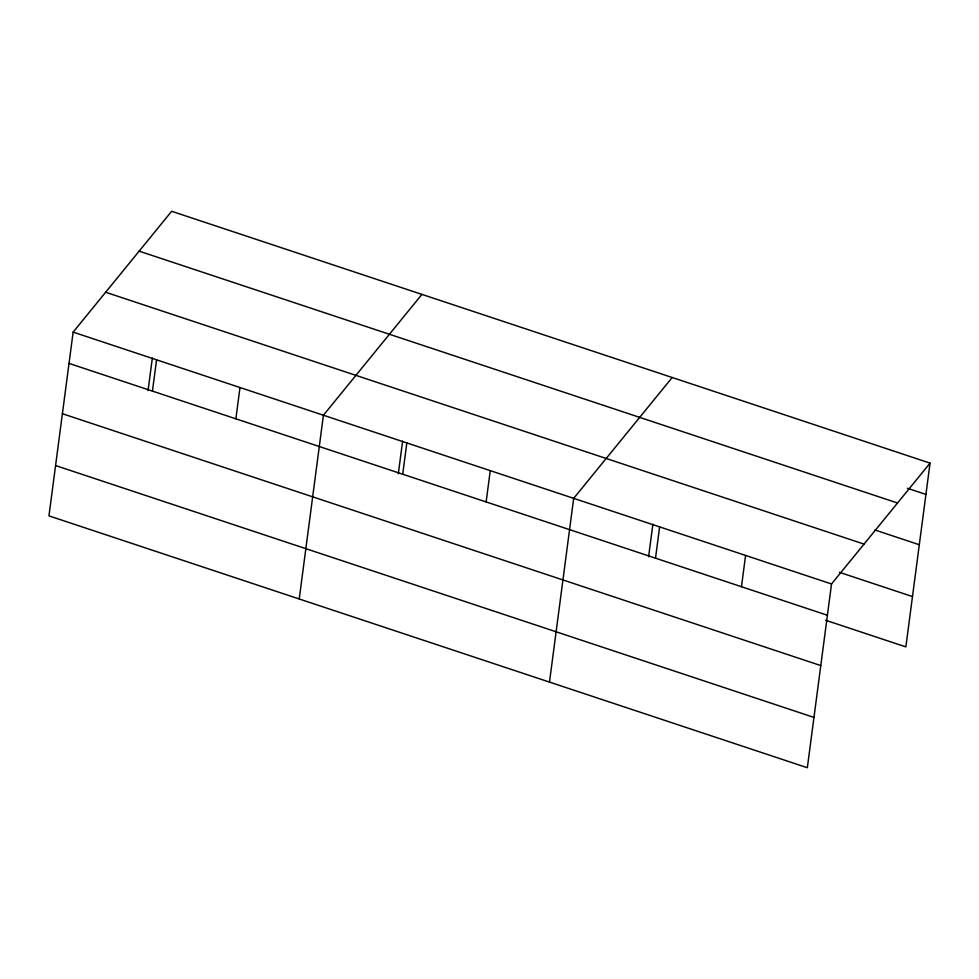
<?xml version="1.0" encoding="UTF-8"?>
<svg xmlns="http://www.w3.org/2000/svg" width="979" height="979" viewBox="0 0 979 979"><rect width="100%" height="100%" fill="white"/><g stroke="black" fill="none" stroke-linecap="round" stroke-linejoin="round"><path stroke-width="1.47" d="M73.144 332.114L48.95 515.872L807.345 767.72L831.526 583.973L930.05 463.128L171.655 211.28L73.144 332.114L831.526 583.973M148.049 390.584L152.345 358.033M152.443 391.111L156.567 359.819M235.866 418.816L239.99 387.525M299.219 598.977L323.413 415.231L421.925 294.385M398.318 473.701L402.614 441.137M402.712 474.228L406.836 442.936M486.135 501.933L490.259 470.642M549.488 682.094L573.682 498.348L672.194 377.502M648.587 556.806L652.883 524.254M655.514 558.177L659.626 526.886M741.458 586.727L745.582 555.436M930.05 463.128L905.856 646.886L825.64 620.245M907.313 488.24L925.926 494.419M139.153 251.15L897.535 503.01M874.896 529.982L919.305 544.728M105.646 292.244L864.041 544.104M839.419 572.311L912.477 596.566M69.019 363.405L827.414 615.265M62.399 413.713L820.781 665.573M55.57 465.551L813.965 717.411"/></g></svg>
